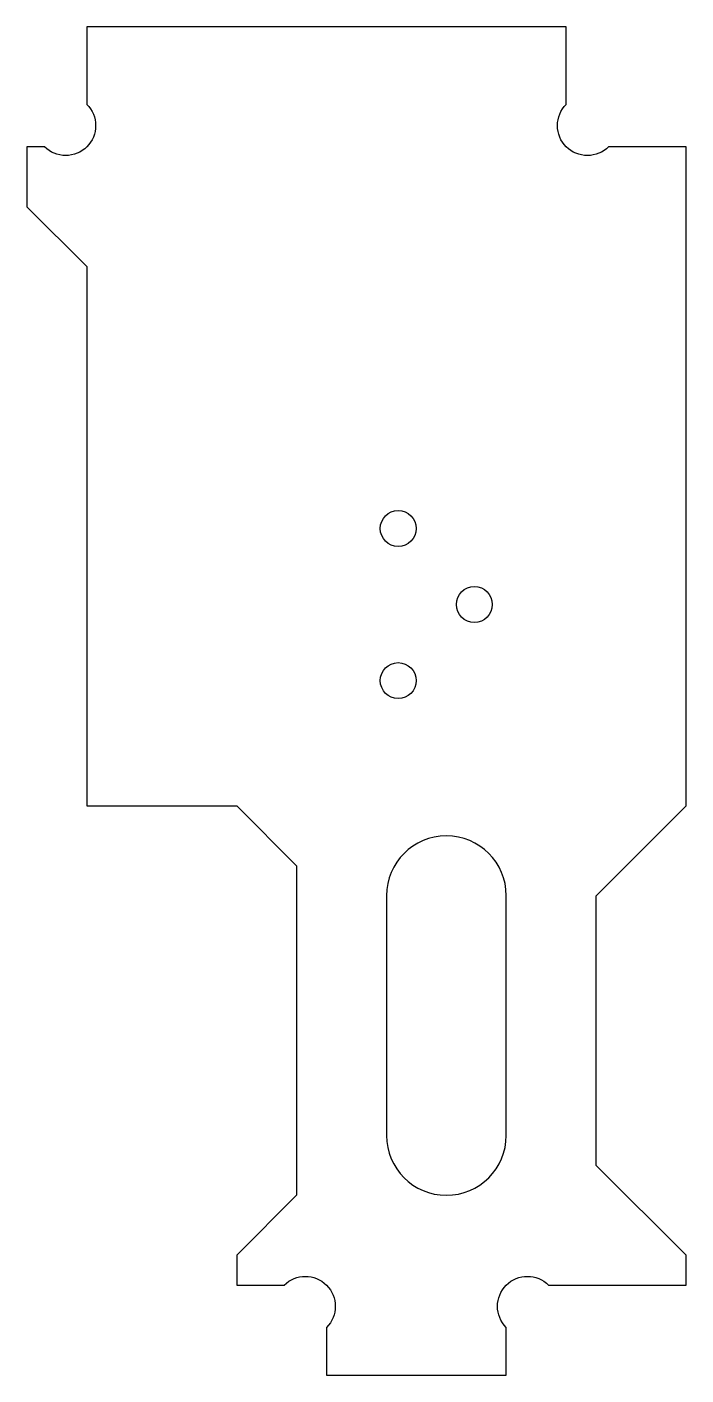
# Model space of a CAD drawing. Header units: millimetres. Extents: x -12.5 to -1.5, y -1.5 to 21.
import ezdxf

# ---------------------------------------------------------------- set-up
doc = ezdxf.new("R2010")
doc.units = ezdxf.units.MM
doc.layers.add('DiodesLazer', color=70, linetype='Continuous')

msp = doc.modelspace()

# ---------------------------------------------------------------- linework, layer by layer
at = {"layer": 'DiodesLazer'}
for points in [[(-12.207, 19), (-12.5, 19), (-12.5, 18), (-11.5, 17), (-11.5, 8), (-9, 8), (-8, 7), (-8, 1.5), (-9, 0.5), (-9, 0), (-8.207, 0, -1), (-7.5, -0.707), (-7.5, -1.5), (-4.5, -1.5), (-4.5, -0.707, -1), (-3.793, 0), (-1.5, 0), (-1.5, 0.5), (-3, 2), (-3, 6.5), (-2.5, 7), (-1.5, 8), (-1.5, 19), (-2.793, 19, -0.414214), (-3.5, 19, -0.414214), (-3.5, 19.707), (-3.5, 21), (-11.5, 21), (-11.5, 19.707, -0.414214), (-11.5, 19, -0.414214)], [(-4.5, 2.5), (-4.5, 6.5, 1), (-6.5, 6.5), (-6.5, 2.5, 1)]]:
    msp.add_lwpolyline(points, format="xyb", close=True, dxfattribs=at)
for centre in [(-6.303, 12.63), (-5.033, 11.36), (-6.303, 10.09)]:
    msp.add_circle(centre, 0.3, dxfattribs=at)

doc.saveas('drawing.dxf')
